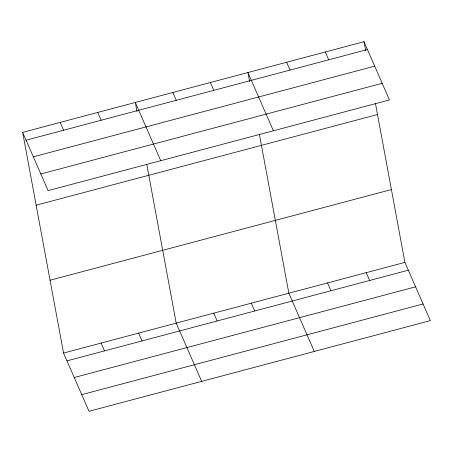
<?xml version="1.0" encoding="UTF-8"?>
<svg xmlns="http://www.w3.org/2000/svg" width="453" height="453" viewBox="0 0 453 453"><rect width="100%" height="100%" fill="white"/><g stroke="black" fill="none" stroke-linecap="round" stroke-linejoin="round"><path stroke-width="0.68" d="M22.65 132.378L363.997 41.704L389.444 99.949L48.097 190.622L22.65 132.378L63.556 353.051L89.003 411.296L430.35 320.622L404.903 262.378L375.441 103.431M26.064 140.198L367.411 49.524M33.335 156.834L374.682 66.161M40.827 173.98L382.173 83.307M36.149 205.198L377.496 114.524M50.057 280.231L391.403 189.558M63.556 353.051L404.903 262.378M66.97 360.871L408.317 270.198M74.241 377.513L415.588 286.834M81.733 394.654L423.079 303.98M325.311 51.982L328.725 59.796M286.624 62.254L290.039 70.073M366.217 272.655L369.631 280.475M273.386 130.775L247.938 72.531L249.609 81.551M327.53 282.932L330.945 290.747M210.39 82.508L213.805 90.323M314.291 351.454L288.844 293.204L259.382 134.258M172.842 92.48L176.257 100.3M251.296 303.182L254.711 311.001M160.741 160.702L135.294 102.457L136.965 111.472M213.748 313.153L217.163 320.973M97.746 112.429L101.161 120.249M201.647 381.375L176.2 323.131L146.738 164.179M60.198 122.406L63.613 130.221M138.652 333.102L142.066 340.922M101.104 343.08L104.518 350.894M363.997 41.704L365.667 50.719"/></g></svg>
